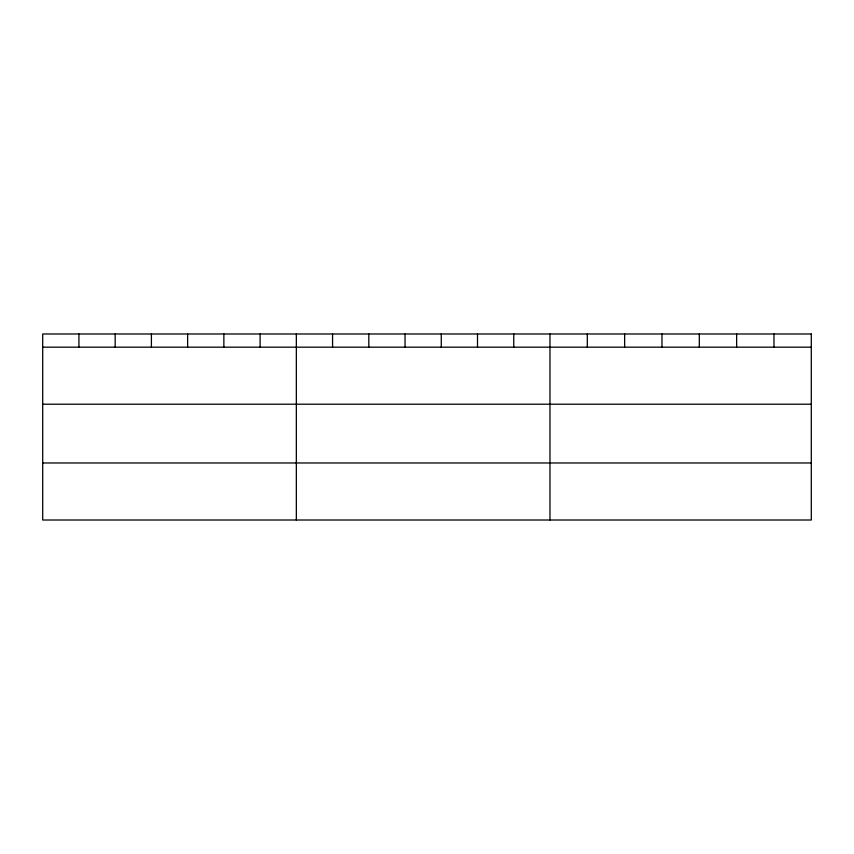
<?xml version="1.0" encoding="UTF-8"?>
<svg xmlns="http://www.w3.org/2000/svg" width="854" height="854" viewBox="0 0 854 854"><rect width="100%" height="100%" fill="white"/><g stroke="black" fill="none" stroke-linecap="round" stroke-linejoin="round"><path stroke-width="1.28" d="M42.7 347.172L811.3 347.172M42.7 404.209L811.3 404.209M42.7 462.975L811.3 462.975M773.97 333.989L773.97 347.172M736.639 333.989L736.639 347.172M699.309 333.989L699.309 347.172M661.967 333.989L661.967 347.172M624.637 333.989L624.637 347.172M587.306 333.989L587.306 347.172M549.976 333.989L549.976 520.011M513.745 333.989L513.745 347.172M477.503 333.989L477.503 347.172M441.272 333.989L441.272 347.172M405.042 333.989L405.042 347.172M368.811 333.989L368.811 347.172M332.569 333.989L332.569 347.172M296.338 333.989L296.338 520.011M260.107 333.989L260.107 347.172M223.865 333.989L223.865 347.172M187.634 333.989L187.634 347.172M151.404 333.989L151.404 347.172M115.173 333.989L115.173 347.172M78.931 333.989L78.931 347.172M811.3 333.989L42.7 333.989L42.7 520.011L811.3 520.011L811.3 333.989"/></g></svg>
